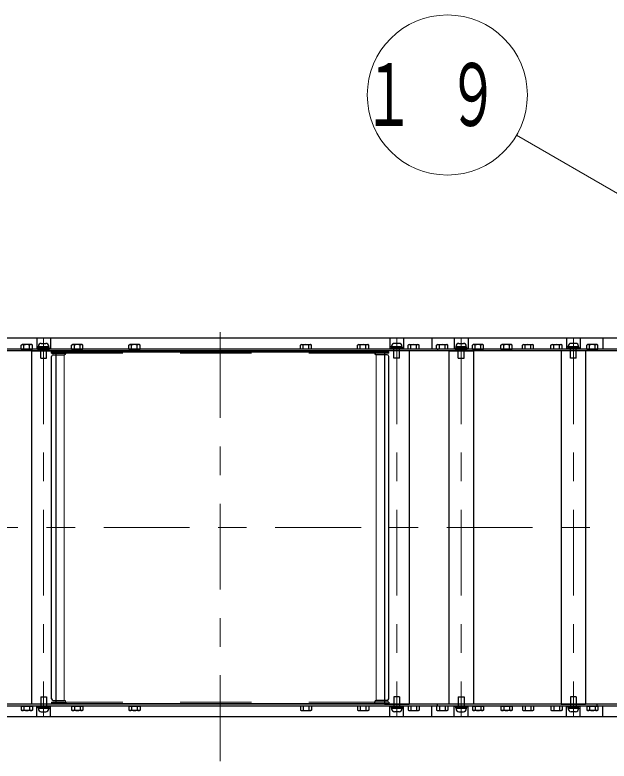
# Model space of a CAD drawing. Units: millimetres on the paper, scale 1:50. Extents: x -385 to 840, y 0 to 267.
# Drawn here: x -271.56 to -250.78, y 181.01 to 207.11 of the extents above; entities that cross this region are included whole.
import ezdxf

# ---------------------------------------------------------------- set-up
doc = ezdxf.new("R2010")
doc.units = ezdxf.units.MM
doc.linetypes.add('USER1', pattern=[4.5, 2.5, -2])
doc.linetypes.add('USER2', pattern=[6, 3, -1, 1, -1])
doc.layers.add('1_50', color=7, linetype='Continuous', lineweight=25)
doc.styles.add('ＭＳ ゴシック', font='')
doc.styles.get('ＭＳ ゴシック').set_extended_font_data('MS Gothic')

msp = doc.modelspace()

# ---------------------------------------------------------------- linework, layer by layer
at = {"layer": '1_50', "lineweight": 13}
msp.add_line((-247.078, 198.876), (-254.016, 202.9), dxfattribs=at)
at = {"layer": '1_50', "linetype": 'USER2', "lineweight": 13}
for p, q in [((-264.384, 181.012), (-264.384, 196.839)), ((-229.458, 189.178), (-298.555, 189.178))]:
    msp.add_line(p, q, dxfattribs=at)
at = {"layer": '1_50', "color": 131}
for p, q in [((-250.998, 195.798), (-277.77, 195.798)), ((-270.802, 195.798), (-270.802, 195.418)), ((-270.322, 195.798), (-270.322, 195.418)), ((-258.446, 195.798), (-258.446, 195.418)), ((-257.966, 195.798), (-257.966, 195.418)), ((-256.986, 195.798), (-256.986, 195.418)), ((-230.213, 195.798), (-256.986, 195.798)), ((-256.195, 195.798), (-256.195, 195.418)), ((-255.715, 195.798), (-255.715, 195.418)), ((-252.269, 195.798), (-252.269, 195.418)), ((-251.789, 195.798), (-251.789, 195.418)), ((-250.998, 195.798), (-250.998, 195.418)), ((-250.998, 195.418), (-277.77, 195.418)), ((-230.213, 195.418), (-256.986, 195.418)), ((-250.998, 182.938), (-277.77, 182.938)), ((-270.802, 182.558), (-270.802, 182.938)), ((-270.322, 182.558), (-270.322, 182.938)), ((-258.446, 182.558), (-258.446, 182.938)), ((-257.966, 182.558), (-257.966, 182.938)), ((-256.986, 182.558), (-256.986, 182.938)), ((-230.213, 182.938), (-256.986, 182.938)), ((-256.195, 182.558), (-256.195, 182.938)), ((-255.715, 182.558), (-255.715, 182.938)), ((-252.269, 182.558), (-252.269, 182.938)), ((-251.789, 182.558), (-251.789, 182.938)), ((-250.998, 182.558), (-250.998, 182.938)), ((-250.998, 182.558), (-277.77, 182.558)), ((-230.213, 182.558), (-256.986, 182.558))]:
    msp.add_line(p, q, dxfattribs=at)
at = {"layer": '1_50', "color": 131, "linetype": 'USER2', "lineweight": 13}
for p, q in [((-270.562, 195.798), (-270.562, 195.418)), ((-258.206, 195.798), (-258.206, 195.418)), ((-255.955, 195.798), (-255.955, 195.418)), ((-252.029, 195.798), (-252.029, 195.418)), ((-270.562, 182.558), (-270.562, 182.938)), ((-258.206, 182.558), (-258.206, 182.938)), ((-255.955, 182.558), (-255.955, 182.938)), ((-252.029, 182.558), (-252.029, 182.938))]:
    msp.add_line(p, q, dxfattribs=at)
at = {"layer": '1_50', "color": 4, "linetype": 'USER2', "lineweight": 13}
for p, q in [((-270.562, 195.798), (-270.562, 182.558)), ((-258.206, 195.798), (-258.206, 182.558)), ((-255.955, 195.798), (-255.955, 182.558)), ((-252.029, 195.798), (-252.029, 182.558)), ((-270.562, 195.418), (-270.562, 195.146)), ((-258.206, 195.418), (-258.206, 195.146)), ((-255.955, 195.418), (-255.955, 195.146)), ((-252.029, 195.418), (-252.029, 195.146)), ((-270.562, 182.938), (-270.562, 183.211)), ((-258.206, 182.938), (-258.206, 183.211)), ((-255.955, 182.938), (-255.955, 183.211)), ((-252.029, 182.938), (-252.029, 183.211))]:
    msp.add_line(p, q, dxfattribs=at)
at = {"layer": '1_50'}
for p, q in [((-271.347, 195.56), (-271.315, 195.578)), ((-271.347, 195.418), (-271.347, 195.56)), ((-270.985, 195.578), (-271.315, 195.578)), ((-271.249, 195.418), (-271.249, 195.56)), ((-271.052, 195.418), (-271.052, 195.56)), ((-270.954, 195.56), (-270.985, 195.578)), ((-270.954, 195.418), (-270.954, 195.56)), ((-269.58, 195.56), (-269.549, 195.578)), ((-269.58, 195.418), (-269.58, 195.56)), ((-269.219, 195.578), (-269.549, 195.578)), ((-269.482, 195.418), (-269.482, 195.56)), ((-269.286, 195.418), (-269.286, 195.56)), ((-269.188, 195.56), (-269.219, 195.578)), ((-269.188, 195.418), (-269.188, 195.56)), ((-267.58, 195.56), (-267.549, 195.578)), ((-267.58, 195.418), (-267.58, 195.56)), ((-267.219, 195.578), (-267.549, 195.578)), ((-267.482, 195.418), (-267.482, 195.56)), ((-267.286, 195.418), (-267.286, 195.56)), ((-267.188, 195.56), (-267.219, 195.578)), ((-267.188, 195.418), (-267.188, 195.56)), ((-261.58, 195.56), (-261.549, 195.578)), ((-261.58, 195.418), (-261.58, 195.56)), ((-261.549, 195.578), (-261.219, 195.578)), ((-261.482, 195.418), (-261.482, 195.56)), ((-261.286, 195.418), (-261.286, 195.56)), ((-261.188, 195.56), (-261.219, 195.578)), ((-261.188, 195.418), (-261.188, 195.56)), ((-259.58, 195.56), (-259.549, 195.578)), ((-259.58, 195.418), (-259.58, 195.56)), ((-259.549, 195.578), (-259.219, 195.578)), ((-259.482, 195.418), (-259.482, 195.56)), ((-259.286, 195.418), (-259.286, 195.56)), ((-259.188, 195.56), (-259.219, 195.578)), ((-259.188, 195.418), (-259.188, 195.56)), ((-257.814, 195.56), (-257.782, 195.578)), ((-257.814, 195.418), (-257.814, 195.56)), ((-257.782, 195.578), (-257.452, 195.578)), ((-257.716, 195.418), (-257.716, 195.56)), ((-257.519, 195.418), (-257.519, 195.56)), ((-257.421, 195.56), (-257.452, 195.578)), ((-257.421, 195.418), (-257.421, 195.56)), ((-256.814, 195.56), (-256.782, 195.578)), ((-256.814, 195.418), (-256.814, 195.56)), ((-256.782, 195.578), (-256.452, 195.578)), ((-256.716, 195.418), (-256.716, 195.56)), ((-256.519, 195.418), (-256.519, 195.56)), ((-256.421, 195.56), (-256.452, 195.578)), ((-256.421, 195.418), (-256.421, 195.56)), ((-255.562, 195.56), (-255.531, 195.578)), ((-255.562, 195.418), (-255.562, 195.56)), ((-255.201, 195.578), (-255.531, 195.578)), ((-255.464, 195.418), (-255.464, 195.56)), ((-255.268, 195.418), (-255.268, 195.56)), ((-255.17, 195.56), (-255.201, 195.578)), ((-255.17, 195.418), (-255.17, 195.56)), ((-254.562, 195.56), (-254.531, 195.578)), ((-254.562, 195.418), (-254.562, 195.56)), ((-254.201, 195.578), (-254.531, 195.578)), ((-254.464, 195.418), (-254.464, 195.56)), ((-254.268, 195.418), (-254.268, 195.56)), ((-254.17, 195.56), (-254.201, 195.578)), ((-254.17, 195.418), (-254.17, 195.56)), ((-253.814, 195.56), (-253.782, 195.578)), ((-253.814, 195.418), (-253.814, 195.56)), ((-253.782, 195.578), (-253.452, 195.578)), ((-253.716, 195.418), (-253.716, 195.56)), ((-253.519, 195.418), (-253.519, 195.56)), ((-253.421, 195.56), (-253.452, 195.578)), ((-253.421, 195.418), (-253.421, 195.56)), ((-252.814, 195.56), (-252.782, 195.578)), ((-252.814, 195.418), (-252.814, 195.56)), ((-252.782, 195.578), (-252.452, 195.578)), ((-252.716, 195.418), (-252.716, 195.56)), ((-252.519, 195.418), (-252.519, 195.56)), ((-252.421, 195.56), (-252.452, 195.578)), ((-252.421, 195.418), (-252.421, 195.56)), ((-251.562, 195.56), (-251.531, 195.578)), ((-251.562, 195.418), (-251.562, 195.56)), ((-251.201, 195.578), (-251.531, 195.578)), ((-251.464, 195.418), (-251.464, 195.56)), ((-251.268, 195.418), (-251.268, 195.56)), ((-251.17, 195.56), (-251.201, 195.578)), ((-251.17, 195.418), (-251.17, 195.56)), ((-271.347, 195.418), (-270.954, 195.418)), ((-269.58, 195.418), (-269.188, 195.418)), ((-267.58, 195.418), (-267.188, 195.418)), ((-261.188, 195.418), (-261.58, 195.418)), ((-259.188, 195.418), (-259.58, 195.418)), ((-257.421, 195.418), (-257.814, 195.418)), ((-256.421, 195.418), (-256.814, 195.418)), ((-255.562, 195.418), (-255.17, 195.418)), ((-254.562, 195.418), (-254.17, 195.418)), ((-253.421, 195.418), (-253.814, 195.418)), ((-252.421, 195.418), (-252.814, 195.418)), ((-251.562, 195.418), (-251.17, 195.418)), ((-271.347, 182.938), (-271.347, 182.796)), ((-271.347, 182.938), (-270.954, 182.938)), ((-271.249, 182.938), (-271.249, 182.796)), ((-271.052, 182.938), (-271.052, 182.796)), ((-270.954, 182.938), (-270.954, 182.796)), ((-269.58, 182.938), (-269.58, 182.796)), ((-269.58, 182.938), (-269.188, 182.938)), ((-269.482, 182.938), (-269.482, 182.796)), ((-269.286, 182.938), (-269.286, 182.796)), ((-269.188, 182.938), (-269.188, 182.796)), ((-267.58, 182.938), (-267.58, 182.796)), ((-267.58, 182.938), (-267.188, 182.938)), ((-267.482, 182.938), (-267.482, 182.796)), ((-267.286, 182.938), (-267.286, 182.796)), ((-267.188, 182.938), (-267.188, 182.796)), ((-261.58, 182.938), (-261.58, 182.796)), ((-261.188, 182.938), (-261.58, 182.938)), ((-261.482, 182.938), (-261.482, 182.796)), ((-261.286, 182.938), (-261.286, 182.796)), ((-261.188, 182.938), (-261.188, 182.796)), ((-259.58, 182.938), (-259.58, 182.796)), ((-259.188, 182.938), (-259.58, 182.938)), ((-259.482, 182.938), (-259.482, 182.796)), ((-259.286, 182.938), (-259.286, 182.796)), ((-259.188, 182.938), (-259.188, 182.796)), ((-257.814, 182.938), (-257.814, 182.796)), ((-257.421, 182.938), (-257.814, 182.938)), ((-257.716, 182.938), (-257.716, 182.796)), ((-257.519, 182.938), (-257.519, 182.796)), ((-257.421, 182.938), (-257.421, 182.796)), ((-256.814, 182.938), (-256.814, 182.796)), ((-256.421, 182.938), (-256.814, 182.938)), ((-256.716, 182.938), (-256.716, 182.796)), ((-256.519, 182.938), (-256.519, 182.796)), ((-256.421, 182.938), (-256.421, 182.796)), ((-255.562, 182.938), (-255.562, 182.796)), ((-255.562, 182.938), (-255.17, 182.938)), ((-255.464, 182.938), (-255.464, 182.796)), ((-255.268, 182.938), (-255.268, 182.796)), ((-255.17, 182.938), (-255.17, 182.796)), ((-254.562, 182.938), (-254.562, 182.796)), ((-254.562, 182.938), (-254.17, 182.938)), ((-254.464, 182.938), (-254.464, 182.796)), ((-254.268, 182.938), (-254.268, 182.796)), ((-254.17, 182.938), (-254.17, 182.796)), ((-253.814, 182.938), (-253.814, 182.796)), ((-253.421, 182.938), (-253.814, 182.938)), ((-253.716, 182.938), (-253.716, 182.796)), ((-253.519, 182.938), (-253.519, 182.796)), ((-253.421, 182.938), (-253.421, 182.796)), ((-252.814, 182.938), (-252.814, 182.796)), ((-252.421, 182.938), (-252.814, 182.938)), ((-252.716, 182.938), (-252.716, 182.796)), ((-252.519, 182.938), (-252.519, 182.796)), ((-252.421, 182.938), (-252.421, 182.796)), ((-251.562, 182.938), (-251.562, 182.796)), ((-251.562, 182.938), (-251.17, 182.938)), ((-251.464, 182.938), (-251.464, 182.796)), ((-251.268, 182.938), (-251.268, 182.796)), ((-251.17, 182.938), (-251.17, 182.796)), ((-271.347, 182.796), (-271.315, 182.778)), ((-270.985, 182.778), (-271.315, 182.778)), ((-270.954, 182.796), (-270.985, 182.778)), ((-269.58, 182.796), (-269.549, 182.778)), ((-269.219, 182.778), (-269.549, 182.778)), ((-269.188, 182.796), (-269.219, 182.778)), ((-267.58, 182.796), (-267.549, 182.778)), ((-267.219, 182.778), (-267.549, 182.778)), ((-267.188, 182.796), (-267.219, 182.778)), ((-261.58, 182.796), (-261.549, 182.778)), ((-261.549, 182.778), (-261.219, 182.778)), ((-261.188, 182.796), (-261.219, 182.778)), ((-259.58, 182.796), (-259.549, 182.778)), ((-259.549, 182.778), (-259.219, 182.778)), ((-259.188, 182.796), (-259.219, 182.778)), ((-257.814, 182.796), (-257.782, 182.778)), ((-257.782, 182.778), (-257.452, 182.778)), ((-257.421, 182.796), (-257.452, 182.778)), ((-256.814, 182.796), (-256.782, 182.778)), ((-256.782, 182.778), (-256.452, 182.778)), ((-256.421, 182.796), (-256.452, 182.778)), ((-255.562, 182.796), (-255.531, 182.778)), ((-255.201, 182.778), (-255.531, 182.778)), ((-255.17, 182.796), (-255.201, 182.778)), ((-254.562, 182.796), (-254.531, 182.778)), ((-254.201, 182.778), (-254.531, 182.778)), ((-254.17, 182.796), (-254.201, 182.778)), ((-253.814, 182.796), (-253.782, 182.778)), ((-253.782, 182.778), (-253.452, 182.778)), ((-253.421, 182.796), (-253.452, 182.778)), ((-252.814, 182.796), (-252.782, 182.778)), ((-252.782, 182.778), (-252.452, 182.778)), ((-252.421, 182.796), (-252.452, 182.778)), ((-251.562, 182.796), (-251.531, 182.778)), ((-251.201, 182.778), (-251.531, 182.778)), ((-251.17, 182.796), (-251.201, 182.778))]:
    msp.add_line(p, q, dxfattribs=at)
at = {"layer": '1_50', "color": 4}
for p, q in [((-270.772, 195.448), (-270.352, 195.448)), ((-270.772, 195.418), (-270.772, 195.448)), ((-270.378, 195.498), (-270.746, 195.498)), ((-270.746, 195.498), (-270.746, 195.448)), ((-270.378, 195.448), (-270.746, 195.448)), ((-270.742, 195.498), (-270.742, 195.518)), ((-270.742, 195.498), (-270.382, 195.498)), ((-270.662, 195.098), (-270.662, 195.498)), ((-270.642, 195.618), (-270.482, 195.618)), ((-270.575, 195.498), (-270.562, 195.448)), ((-270.562, 195.498), (-270.548, 195.448)), ((-270.462, 195.098), (-270.462, 195.498)), ((-270.382, 195.498), (-270.382, 195.518)), ((-270.378, 195.498), (-270.378, 195.448)), ((-270.352, 195.448), (-270.352, 195.418)), ((-257.996, 195.448), (-258.416, 195.448)), ((-258.416, 195.448), (-258.416, 195.418)), ((-258.39, 195.498), (-258.022, 195.498)), ((-258.39, 195.498), (-258.39, 195.448)), ((-258.39, 195.448), (-258.022, 195.448)), ((-258.386, 195.498), (-258.386, 195.518)), ((-258.026, 195.498), (-258.386, 195.498)), ((-258.306, 195.098), (-258.306, 195.498)), ((-258.126, 195.618), (-258.286, 195.618)), ((-258.206, 195.498), (-258.22, 195.448)), ((-258.193, 195.498), (-258.206, 195.448)), ((-258.106, 195.098), (-258.106, 195.498)), ((-258.026, 195.498), (-258.026, 195.518)), ((-258.022, 195.498), (-258.022, 195.448)), ((-257.996, 195.418), (-257.996, 195.448)), ((-256.165, 195.448), (-255.745, 195.448)), ((-256.165, 195.418), (-256.165, 195.448)), ((-255.771, 195.498), (-256.139, 195.498)), ((-256.139, 195.498), (-256.139, 195.448)), ((-255.771, 195.448), (-256.139, 195.448)), ((-256.135, 195.498), (-256.135, 195.518)), ((-256.135, 195.498), (-255.775, 195.498)), ((-256.055, 195.098), (-256.055, 195.498)), ((-256.035, 195.618), (-255.875, 195.618)), ((-255.968, 195.498), (-255.955, 195.448)), ((-255.955, 195.498), (-255.941, 195.448)), ((-255.855, 195.098), (-255.855, 195.498)), ((-255.775, 195.498), (-255.775, 195.518)), ((-255.771, 195.498), (-255.771, 195.448)), ((-255.745, 195.448), (-255.745, 195.418)), ((-251.819, 195.448), (-252.239, 195.448)), ((-252.239, 195.448), (-252.239, 195.418)), ((-252.213, 195.498), (-251.845, 195.498)), ((-252.213, 195.498), (-252.213, 195.448)), ((-252.213, 195.448), (-251.845, 195.448)), ((-252.209, 195.498), (-252.209, 195.518)), ((-251.849, 195.498), (-252.209, 195.498)), ((-252.129, 195.098), (-252.129, 195.498)), ((-251.949, 195.618), (-252.109, 195.618)), ((-252.029, 195.498), (-252.042, 195.448)), ((-252.015, 195.498), (-252.029, 195.448)), ((-251.929, 195.098), (-251.929, 195.498)), ((-251.849, 195.498), (-251.849, 195.518)), ((-251.845, 195.498), (-251.845, 195.448)), ((-251.819, 195.418), (-251.819, 195.448)), ((-251.198, 195.418), (-277.57, 195.418)), ((-251.198, 195.354), (-277.57, 195.354)), ((-270.989, 195.354), (-270.135, 195.354)), ((-270.989, 195.354), (-270.989, 183.002)), ((-270.772, 195.418), (-270.352, 195.418)), ((-270.135, 195.354), (-270.135, 183.002)), ((-257.779, 195.354), (-258.633, 195.354)), ((-258.633, 195.354), (-258.633, 183.002)), ((-257.996, 195.418), (-258.416, 195.418)), ((-257.779, 195.354), (-257.779, 183.002)), ((-256.786, 195.418), (-256.786, 195.354)), ((-230.413, 195.418), (-256.786, 195.418)), ((-230.413, 195.354), (-256.786, 195.354)), ((-256.382, 195.354), (-255.528, 195.354)), ((-256.382, 195.354), (-256.382, 183.002)), ((-256.165, 195.418), (-255.745, 195.418)), ((-255.528, 195.354), (-255.528, 183.002)), ((-251.602, 195.354), (-252.456, 195.354)), ((-252.456, 195.354), (-252.456, 183.002)), ((-251.819, 195.418), (-252.239, 195.418)), ((-251.602, 195.354), (-251.602, 183.002)), ((-251.198, 195.418), (-251.198, 195.354)), ((-270.662, 195.098), (-270.462, 195.098)), ((-258.106, 195.098), (-258.306, 195.098)), ((-256.055, 195.098), (-255.855, 195.098)), ((-251.929, 195.098), (-252.129, 195.098)), ((-270.662, 183.258), (-270.462, 183.258)), ((-270.662, 183.258), (-270.662, 182.858)), ((-270.462, 183.258), (-270.462, 182.858)), ((-258.106, 183.258), (-258.306, 183.258)), ((-258.306, 183.258), (-258.306, 182.858)), ((-258.106, 183.258), (-258.106, 182.858)), ((-256.055, 183.258), (-255.855, 183.258)), ((-256.055, 183.258), (-256.055, 182.858)), ((-255.855, 183.258), (-255.855, 182.858)), ((-251.929, 183.258), (-252.129, 183.258)), ((-252.129, 183.258), (-252.129, 182.858)), ((-251.929, 183.258), (-251.929, 182.858)), ((-251.198, 183.002), (-277.57, 183.002)), ((-251.198, 182.938), (-277.57, 182.938)), ((-270.135, 183.002), (-270.989, 183.002)), ((-270.772, 182.938), (-270.352, 182.938)), ((-270.772, 182.938), (-270.772, 182.908)), ((-270.352, 182.908), (-270.352, 182.938)), ((-258.633, 183.002), (-257.779, 183.002)), ((-257.996, 182.938), (-258.416, 182.938)), ((-258.416, 182.908), (-258.416, 182.938)), ((-257.996, 182.938), (-257.996, 182.908)), ((-230.413, 183.002), (-256.786, 183.002)), ((-256.786, 182.938), (-256.786, 183.002)), ((-230.413, 182.938), (-256.786, 182.938)), ((-255.528, 183.002), (-256.382, 183.002)), ((-256.165, 182.938), (-255.745, 182.938)), ((-256.165, 182.938), (-256.165, 182.908)), ((-255.745, 182.908), (-255.745, 182.938)), ((-252.456, 183.002), (-251.602, 183.002)), ((-251.819, 182.938), (-252.239, 182.938)), ((-252.239, 182.908), (-252.239, 182.938)), ((-251.819, 182.938), (-251.819, 182.908)), ((-251.198, 182.938), (-251.198, 183.002)), ((-270.772, 182.908), (-270.352, 182.908)), ((-270.378, 182.908), (-270.746, 182.908)), ((-270.746, 182.858), (-270.746, 182.908)), ((-270.378, 182.858), (-270.746, 182.858)), ((-270.742, 182.858), (-270.382, 182.858)), ((-270.742, 182.858), (-270.742, 182.838)), ((-270.642, 182.738), (-270.482, 182.738)), ((-270.575, 182.858), (-270.562, 182.908)), ((-270.562, 182.858), (-270.548, 182.908)), ((-270.382, 182.858), (-270.382, 182.838)), ((-270.378, 182.858), (-270.378, 182.908)), ((-257.996, 182.908), (-258.416, 182.908)), ((-258.39, 182.908), (-258.022, 182.908)), ((-258.39, 182.858), (-258.39, 182.908)), ((-258.39, 182.858), (-258.022, 182.858)), ((-258.026, 182.858), (-258.386, 182.858)), ((-258.386, 182.858), (-258.386, 182.838)), ((-258.126, 182.738), (-258.286, 182.738)), ((-258.206, 182.858), (-258.22, 182.908)), ((-258.193, 182.858), (-258.206, 182.908)), ((-258.026, 182.858), (-258.026, 182.838)), ((-258.022, 182.858), (-258.022, 182.908)), ((-256.165, 182.908), (-255.745, 182.908)), ((-255.771, 182.908), (-256.139, 182.908)), ((-256.139, 182.858), (-256.139, 182.908)), ((-255.771, 182.858), (-256.139, 182.858)), ((-256.135, 182.858), (-255.775, 182.858)), ((-256.135, 182.858), (-256.135, 182.838)), ((-256.035, 182.738), (-255.875, 182.738)), ((-255.968, 182.858), (-255.955, 182.908)), ((-255.955, 182.858), (-255.941, 182.908)), ((-255.775, 182.858), (-255.775, 182.838)), ((-255.771, 182.858), (-255.771, 182.908)), ((-251.819, 182.908), (-252.239, 182.908)), ((-252.213, 182.908), (-251.845, 182.908)), ((-252.213, 182.858), (-252.213, 182.908)), ((-252.213, 182.858), (-251.845, 182.858)), ((-251.849, 182.858), (-252.209, 182.858)), ((-252.209, 182.858), (-252.209, 182.838)), ((-251.949, 182.738), (-252.109, 182.738)), ((-252.029, 182.858), (-252.042, 182.908)), ((-252.015, 182.858), (-252.029, 182.908)), ((-251.849, 182.858), (-251.849, 182.838)), ((-251.845, 182.858), (-251.845, 182.908))]:
    msp.add_line(p, q, dxfattribs=at)
at = {"layer": '1_50', "color": 40}
for p, q in [((-270.288, 195.328), (-258.48, 195.328)), ((-270.288, 195.282), (-270.288, 195.328)), ((-270.288, 195.282), (-269.782, 195.282)), ((-270.222, 195.222), (-269.842, 195.222)), ((-269.782, 195.282), (-269.782, 195.328)), ((-258.986, 195.282), (-258.986, 195.328)), ((-258.48, 195.282), (-258.986, 195.282)), ((-258.546, 195.222), (-258.926, 195.222)), ((-258.48, 195.282), (-258.48, 195.328)), ((-270.282, 183.194), (-270.282, 195.162)), ((-258.486, 183.194), (-258.486, 195.162)), ((-270.288, 183.074), (-270.288, 183.028)), ((-270.288, 183.074), (-269.782, 183.074)), ((-270.288, 183.028), (-258.48, 183.028)), ((-270.222, 183.134), (-269.842, 183.134)), ((-269.782, 183.074), (-269.782, 183.028)), ((-258.986, 183.074), (-258.986, 183.028)), ((-258.48, 183.074), (-258.986, 183.074)), ((-258.546, 183.134), (-258.926, 183.134)), ((-258.48, 183.074), (-258.48, 183.028))]:
    msp.add_line(p, q, dxfattribs=at)
at = {"layer": '1_50', "color": 40, "linetype": 'USER1', "lineweight": 13}
for p, q in [((-270.288, 195.282), (-258.48, 195.282)), ((-270.288, 183.074), (-258.48, 183.074))]:
    msp.add_line(p, q, dxfattribs=at)
at = {"layer": '1_50', "color": 40, "lineweight": 13}
for p, q in [((-269.842, 183.134), (-269.842, 195.222)), ((-258.926, 183.134), (-258.926, 195.222))]:
    msp.add_line(p, q, dxfattribs=at)
at = {"layer": '1_50', "lineweight": 13}
msp.add_circle((-256.438, 204.305), 2.8, dxfattribs=at)
at = {"layer": '1_50'}
for centre, radius, start, end in [((-271.298, 195.489), 0.0869, 55.6159, 124.3841), ((-271.15, 195.251), 0.325, 72.4121, 107.5879), ((-271.003, 195.489), 0.0869, 55.6159, 124.3841), ((-269.531, 195.489), 0.0869, 55.6159, 124.3841), ((-269.384, 195.251), 0.325, 72.4121, 107.5879), ((-269.237, 195.489), 0.0869, 55.6159, 124.3841), ((-267.531, 195.489), 0.0869, 55.6159, 124.3841), ((-267.384, 195.251), 0.325, 72.4121, 107.5879), ((-267.237, 195.489), 0.0869, 55.6159, 124.3841), ((-261.531, 195.489), 0.0869, 55.6159, 124.3841), ((-261.384, 195.251), 0.325, 72.4121, 107.5879), ((-261.237, 195.489), 0.0869, 55.6159, 124.3841), ((-259.531, 195.489), 0.0869, 55.6159, 124.3841), ((-259.384, 195.251), 0.325, 72.4121, 107.5879), ((-259.237, 195.489), 0.0869, 55.6159, 124.3841), ((-257.765, 195.489), 0.0869, 55.6159, 124.3841), ((-257.617, 195.251), 0.325, 72.4121, 107.5879), ((-257.47, 195.489), 0.0869, 55.6159, 124.3841), ((-256.765, 195.489), 0.0869, 55.6159, 124.3841), ((-256.617, 195.251), 0.325, 72.4121, 107.5879), ((-256.47, 195.489), 0.0869, 55.6159, 124.3841), ((-255.513, 195.489), 0.0869, 55.6159, 124.3841), ((-255.366, 195.251), 0.325, 72.4121, 107.5879), ((-255.219, 195.489), 0.0869, 55.6159, 124.3841), ((-254.513, 195.489), 0.0869, 55.6159, 124.3841), ((-254.366, 195.251), 0.325, 72.4121, 107.5879), ((-254.219, 195.489), 0.0869, 55.6159, 124.3841), ((-253.765, 195.489), 0.0869, 55.6159, 124.3841), ((-253.617, 195.251), 0.325, 72.4121, 107.5879), ((-253.47, 195.489), 0.0869, 55.6159, 124.3841), ((-252.765, 195.489), 0.0869, 55.6159, 124.3841), ((-252.617, 195.251), 0.325, 72.4121, 107.5879), ((-252.47, 195.489), 0.0869, 55.6159, 124.3841), ((-251.513, 195.489), 0.0869, 55.6159, 124.3841), ((-251.366, 195.251), 0.325, 72.4121, 107.5879), ((-251.219, 195.489), 0.0869, 55.6159, 124.3841), ((-271.298, 182.868), 0.0869, 235.6159, 304.3841), ((-271.15, 183.106), 0.325, 252.4121, 287.5879), ((-271.003, 182.868), 0.0869, 235.6159, 304.3841), ((-269.531, 182.868), 0.0869, 235.6159, 304.3841), ((-269.384, 183.106), 0.325, 252.4121, 287.5879), ((-269.237, 182.868), 0.0869, 235.6159, 304.3841), ((-267.531, 182.868), 0.0869, 235.6159, 304.3841), ((-267.384, 183.106), 0.325, 252.4121, 287.5879), ((-267.237, 182.868), 0.0869, 235.6159, 304.3841), ((-261.531, 182.868), 0.0869, 235.6159, 304.3841), ((-261.384, 183.106), 0.325, 252.4121, 287.5879), ((-261.237, 182.868), 0.0869, 235.6159, 304.3841), ((-259.531, 182.868), 0.0869, 235.6159, 304.3841), ((-259.384, 183.106), 0.325, 252.4121, 287.5879), ((-259.237, 182.868), 0.0869, 235.6159, 304.3841), ((-257.765, 182.868), 0.0869, 235.6159, 304.3841), ((-257.617, 183.106), 0.325, 252.4121, 287.5879), ((-257.47, 182.868), 0.0869, 235.6159, 304.3841), ((-256.765, 182.868), 0.0869, 235.6159, 304.3841), ((-256.617, 183.106), 0.325, 252.4121, 287.5879), ((-256.47, 182.868), 0.0869, 235.6159, 304.3841), ((-255.513, 182.868), 0.0869, 235.6159, 304.3841), ((-255.366, 183.106), 0.325, 252.4121, 287.5879), ((-255.219, 182.868), 0.0869, 235.6159, 304.3841), ((-254.513, 182.868), 0.0869, 235.6159, 304.3841), ((-254.366, 183.106), 0.325, 252.4121, 287.5879), ((-254.219, 182.868), 0.0869, 235.6159, 304.3841), ((-253.765, 182.868), 0.0869, 235.6159, 304.3841), ((-253.617, 183.106), 0.325, 252.4121, 287.5879), ((-253.47, 182.868), 0.0869, 235.6159, 304.3841), ((-252.765, 182.868), 0.0869, 235.6159, 304.3841), ((-252.617, 183.106), 0.325, 252.4121, 287.5879), ((-252.47, 182.868), 0.0869, 235.6159, 304.3841), ((-251.513, 182.868), 0.0869, 235.6159, 304.3841), ((-251.366, 183.106), 0.325, 252.4121, 287.5879), ((-251.219, 182.868), 0.0869, 235.6159, 304.3841)]:
    msp.add_arc(centre, radius, start, end, dxfattribs=at)
at = {"layer": '1_50', "color": 4}
for centre, start, end in [((-270.642, 195.518), 90, 180), ((-270.482, 195.518), 0, 90), ((-258.286, 195.518), 90, 180), ((-258.126, 195.518), 0, 90), ((-256.035, 195.518), 90, 180), ((-255.875, 195.518), 0, 90), ((-252.109, 195.518), 90, 180), ((-251.949, 195.518), 0, 90), ((-270.642, 182.838), 180, 270), ((-270.482, 182.838), 270, 0), ((-258.286, 182.838), 180, 270), ((-258.126, 182.838), 270, 0), ((-256.035, 182.838), 180, 270), ((-255.875, 182.838), 270, 0), ((-252.109, 182.838), 180, 270), ((-251.949, 182.838), 270, 0)]:
    msp.add_arc(centre, 0.1, start, end, dxfattribs=at)
at = {"layer": '1_50', "color": 40}
for centre, start, end in [((-270.222, 195.162), 90, 180), ((-269.842, 195.282), 270, 0), ((-258.926, 195.282), 180, 270), ((-258.546, 195.162), 0, 90), ((-270.222, 183.194), 180, 270), ((-258.546, 183.194), 270, 0), ((-269.842, 183.074), 0, 90), ((-258.926, 183.074), 90, 180)]:
    msp.add_arc(centre, 0.06, start, end, dxfattribs=at)

# ---------------------------------------------------------------- texts
at = {"layer": '1_50', "insert": (-256.438, 204.305), "char_height": 2.199, "attachment_point": 5, "style": 'ＭＳ ゴシック'}
msp.add_mtext('\\T1.64;\\W0.6;１９', dxfattribs=at)

doc.saveas('drawing.dxf')
